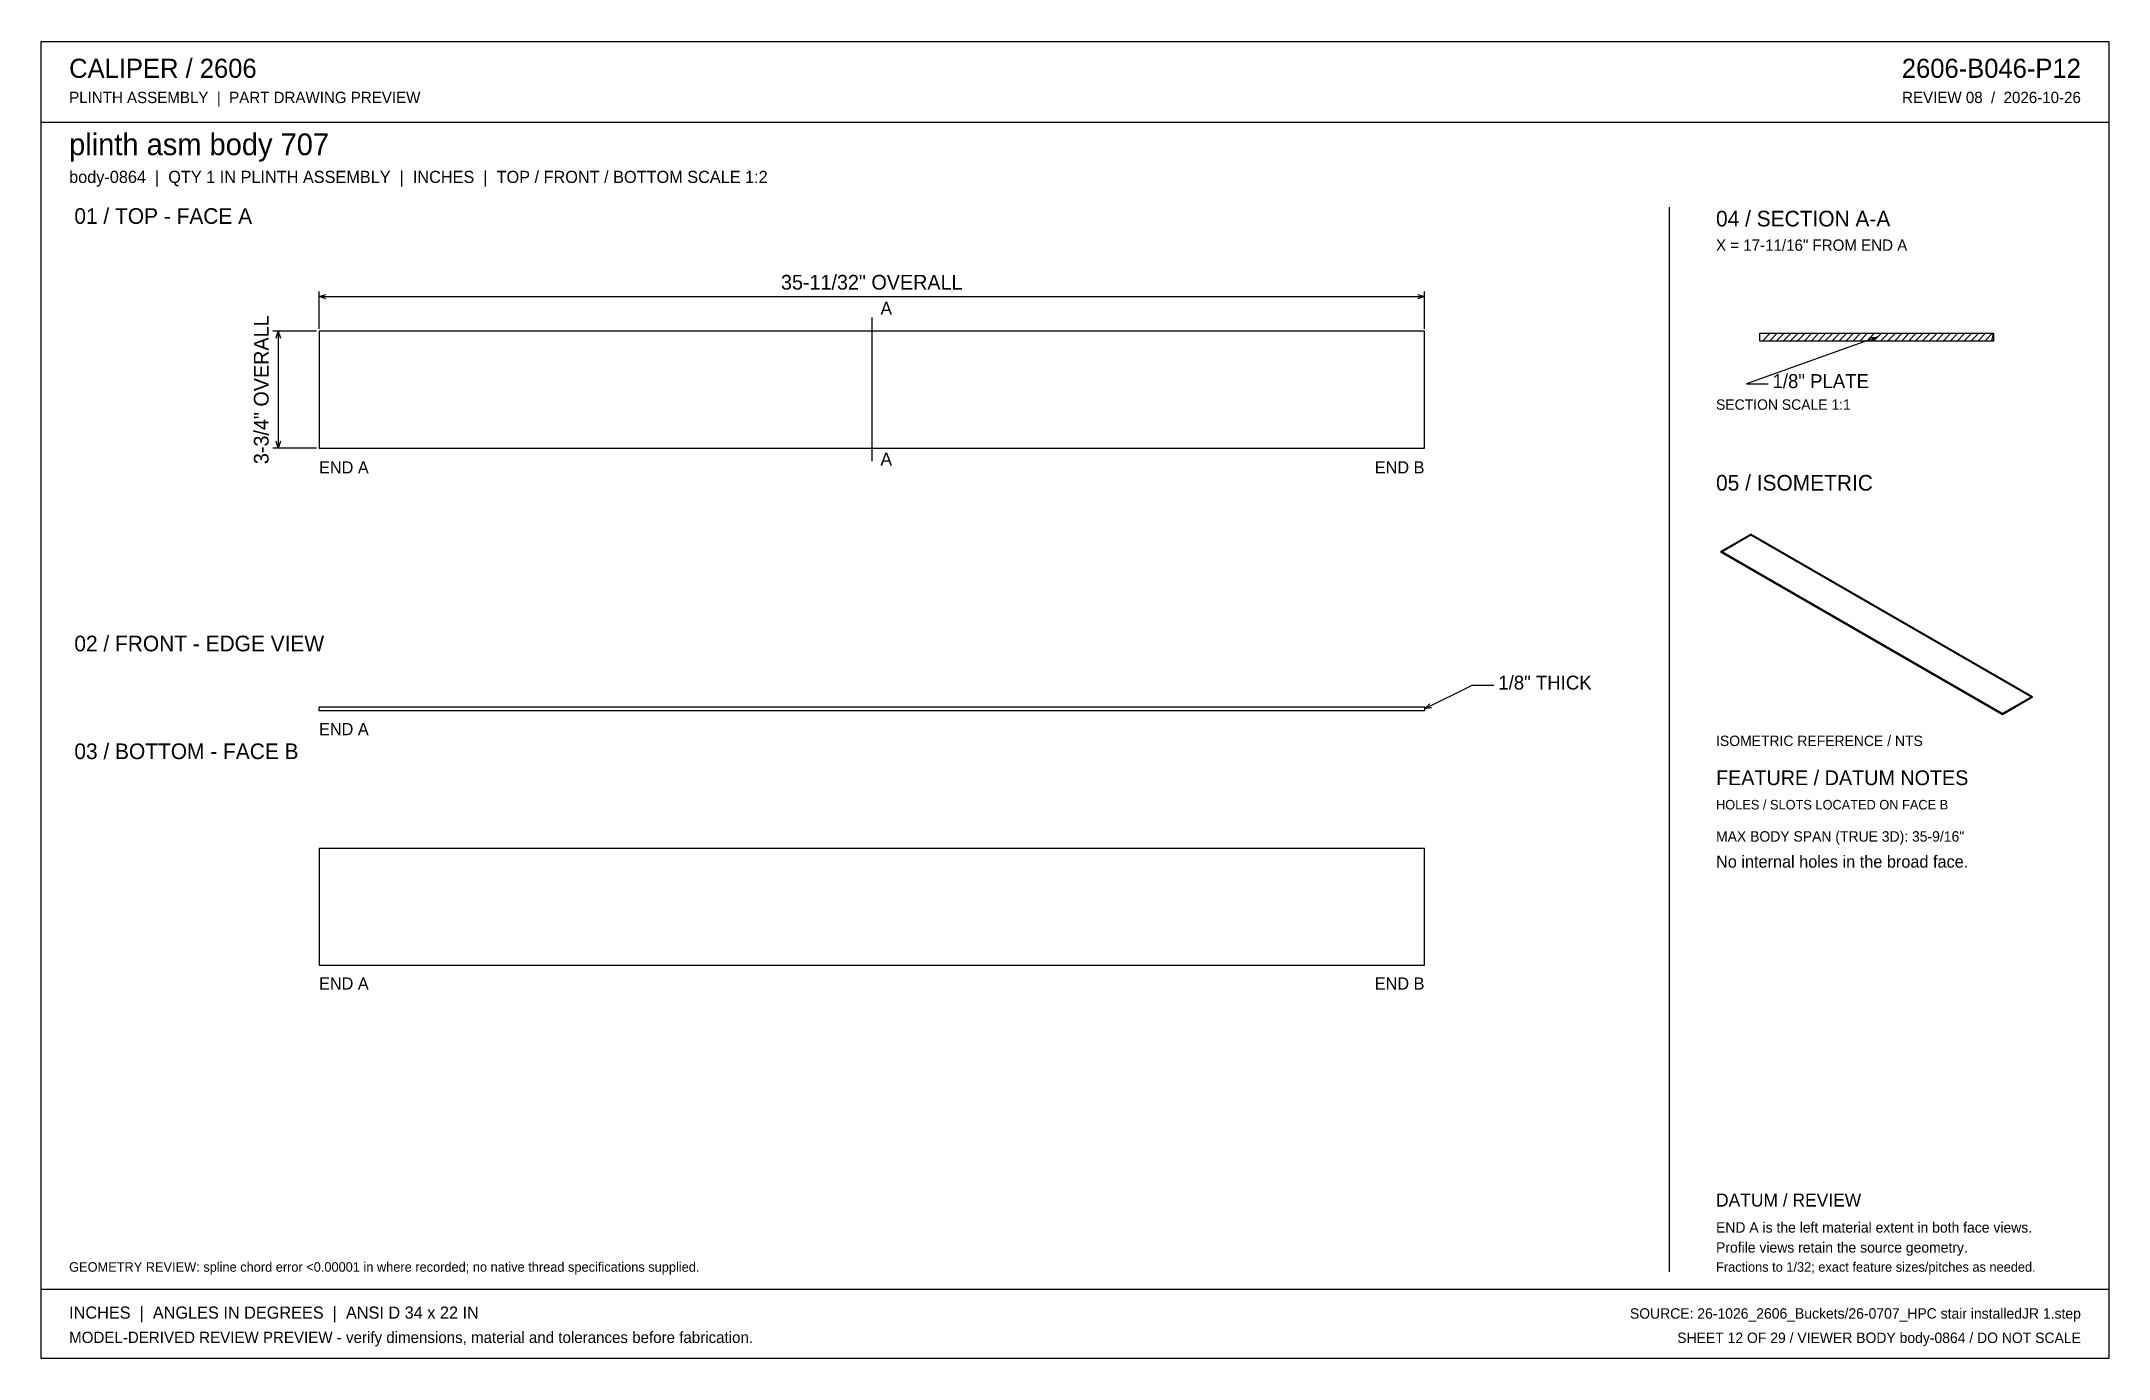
# Model space of a CAD drawing. Header units: inches. Extents: x 0.9 to 67.1, y 0.9 to 43.1.
import ezdxf
from ezdxf.enums import TextEntityAlignment as Align

# ---------------------------------------------------------------- set-up
doc = ezdxf.new("R2010")
doc.units = ezdxf.units.IN
doc.header["$MEASUREMENT"] = 0

msp = doc.modelspace()

# ---------------------------------------------------------------- linework, layer by layer
at = {"layer": 'ANNOTATION'}
for p, q in [((9.824, 33.869), (9.824, 35.064)), ((45.176, 33.869), (45.176, 35.064)), ((9.824, 34.897), (10.046, 34.967)), ((9.824, 34.897), (45.176, 34.897)), ((10.046, 34.828), (9.824, 34.897)), ((44.954, 34.967), (45.176, 34.897)), ((45.176, 34.897), (44.954, 34.828)), ((9.741, 33.786), (8.352, 33.786)), ((8.449, 33.564), (8.518, 33.786)), ((8.518, 33.786), (8.518, 30.047)), ((8.518, 33.786), (8.588, 33.564)), ((27.5, 34.23), (27.5, 29.631)), ((59.639, 33.597), (55.472, 32.111)), ((59.406, 33.588), (59.639, 33.597)), ((59.639, 33.597), (59.453, 33.457)), ((55.472, 32.111), (56.167, 32.111)), ((9.741, 30.047), (8.352, 30.047)), ((8.518, 30.047), (8.449, 30.27)), ((8.588, 30.27), (8.518, 30.047)), ((45.176, 21.715), (46.704, 22.472)), ((45.176, 21.715), (45.344, 21.876)), ((46.704, 22.472), (47.398, 22.472)), ((45.406, 21.752), (45.176, 21.715))]:
    msp.add_line(p, q, dxfattribs=at)
at = {"layer": 'OUTLINE'}
for p, q in [((0.944, 43.056), (67.056, 43.056)), ((0.944, 0.944), (0.944, 43.056)), ((67.056, 43.056), (67.056, 0.944)), ((0.944, 40.472), (67.056, 40.472)), ((53, 37.75), (53, 3.722)), ((45.176, 33.786), (9.824, 33.786)), ((9.824, 33.786), (9.824, 30.047)), ((45.176, 30.047), (45.176, 33.786)), ((55.9, 33.722), (63.378, 33.722)), ((55.9, 33.472), (55.9, 33.722)), ((55.984, 33.472), (56.234, 33.722)), ((56.206, 33.472), (56.456, 33.722)), ((56.428, 33.472), (56.678, 33.722)), ((56.65, 33.472), (56.9, 33.722)), ((56.872, 33.472), (57.122, 33.722)), ((57.095, 33.472), (57.345, 33.722)), ((57.317, 33.472), (57.567, 33.722)), ((57.539, 33.472), (57.789, 33.722)), ((57.761, 33.472), (58.011, 33.722)), ((57.984, 33.472), (58.234, 33.722)), ((58.206, 33.472), (58.456, 33.722)), ((58.428, 33.472), (58.678, 33.722)), ((58.65, 33.472), (58.9, 33.722)), ((58.872, 33.472), (59.122, 33.722)), ((59.095, 33.472), (59.345, 33.722)), ((59.317, 33.472), (59.567, 33.722)), ((59.539, 33.472), (59.789, 33.722)), ((59.761, 33.472), (60.011, 33.722)), ((59.984, 33.472), (60.234, 33.722)), ((60.206, 33.472), (60.456, 33.722)), ((60.428, 33.472), (60.678, 33.722)), ((60.65, 33.472), (60.9, 33.722)), ((60.872, 33.472), (61.122, 33.722)), ((61.095, 33.472), (61.345, 33.722)), ((61.317, 33.472), (61.567, 33.722)), ((61.539, 33.472), (61.789, 33.722)), ((61.761, 33.472), (62.011, 33.722)), ((61.984, 33.472), (62.234, 33.722)), ((62.206, 33.472), (62.456, 33.722)), ((62.428, 33.472), (62.678, 33.722)), ((62.65, 33.472), (62.9, 33.722)), ((62.872, 33.472), (63.122, 33.722)), ((63.095, 33.472), (63.345, 33.722)), ((63.317, 33.472), (63.378, 33.722)), ((63.378, 33.722), (63.378, 33.472)), ((63.378, 33.472), (55.9, 33.472)), ((9.824, 30.047), (45.176, 30.047)), ((54.667, 26.757), (55.618, 27.306)), ((55.618, 27.269), (54.667, 26.72)), ((64.611, 22.113), (55.618, 27.306)), ((55.618, 27.306), (55.618, 27.269)), ((64.611, 22.077), (55.618, 27.269)), ((63.66, 21.564), (54.667, 26.757)), ((54.667, 26.72), (54.667, 26.757)), ((63.66, 21.528), (54.667, 26.72)), ((64.611, 22.113), (63.66, 21.564)), ((64.611, 22.077), (63.66, 21.528)), ((64.611, 22.113), (64.611, 22.077)), ((9.824, 21.778), (45.176, 21.778)), ((9.824, 21.653), (9.824, 21.778)), ((45.176, 21.653), (9.824, 21.653)), ((45.176, 21.778), (45.176, 21.653)), ((63.66, 21.528), (63.66, 21.564)), ((45.176, 17.258), (9.824, 17.258)), ((9.824, 17.258), (9.824, 13.52)), ((45.176, 13.52), (45.176, 17.258)), ((9.824, 13.52), (45.176, 13.52)), ((0.944, 3.167), (67.056, 3.167)), ((67.056, 0.944), (0.944, 0.944))]:
    msp.add_line(p, q, dxfattribs=at)

# ---------------------------------------------------------------- texts
at = {"layer": 'ANNOTATION'}
for s, height, p in [('CALIPER / 2606', 0.61111, (1.833, 41.889)), ('PLINTH ASSEMBLY  |  PART DRAWING PREVIEW', 0.36111, (1.833, 41.083)), ('plinth asm body 707', 0.69444, (1.833, 39.417)), ('body-0864  |  QTY 1 IN PLINTH ASSEMBLY  |  INCHES  |  TOP / FRONT / BOTTOM SCALE 1:2', 0.38889, (1.833, 38.528)), ('01 / TOP - FACE A', 0.5, (2, 37.222)), ('04 / SECTION A-A', 0.5, (54.5, 37.139)), ('X = 17-11/16" FROM END A', 0.36111, (54.5, 36.361)), ('A', 0.417, (27.778, 34.314)), ('1/8" PLATE', 0.4444, (56.306, 31.972)), ('SECTION SCALE 1:1', 0.33333, (54.5, 31.278)), ('A', 0.417, (27.778, 29.492)), ('END A', 0.3889, (9.824, 29.242)), ('05 / ISOMETRIC', 0.5, (54.5, 28.694)), ('02 / FRONT - EDGE VIEW', 0.5, (2, 23.556)), ('1/8" THICK', 0.4444, (47.537, 22.333)), ('END A', 0.3889, (9.824, 20.875)), ('03 / BOTTOM - FACE B', 0.5, (2, 20.111)), ('ISOMETRIC REFERENCE / NTS', 0.33333, (54.5, 20.528)), ('FEATURE / DATUM NOTES', 0.47222, (54.5, 19.278)), ('HOLES / SLOTS LOCATED ON FACE B', 0.30556, (54.5, 18.5)), ('MAX BODY SPAN (TRUE 3D): 35-9/16"', 0.33333, (54.5, 17.472)), ('No internal holes in the broad face.', 0.38889, (54.5, 16.639)), ('END A', 0.3889, (9.824, 12.742)), ('DATUM / REVIEW', 0.41667, (54.5, 5.806)), ('END A is the left material extent in both face views.', 0.33333, (54.5, 4.972)), ('Profile views retain the source geometry.', 0.33333, (54.5, 4.333)), ('GEOMETRY REVIEW: spline chord error <0.00001 in where recorded; no native thread specifications supplied.', 0.305556, (1.833, 3.722)), ('Fractions to 1/32; exact feature sizes/pitches as needed.', 0.30556, (54.5, 3.722)), ('INCHES  |  ANGLES IN DEGREES  |  ANSI D 34 x 22 IN', 0.38889, (1.833, 2.222)), ('MODEL-DERIVED REVIEW PREVIEW - verify dimensions, material and tolerances before fabrication.', 0.36111, (1.833, 1.444))]:
    msp.add_text(s, height=height, dxfattribs=at).set_placement(p)
for s, height, p in [('2606-B046-P12', 0.61111, (66.167, 41.889)), ('REVIEW 08  /  2026-10-26', 0.36111, (66.167, 41.083)), ('END B', 0.3889, (45.176, 29.242)), ('END B', 0.3889, (45.176, 12.742)), ('SOURCE: 26-1026_2606_Buckets/26-0707_HPC stair installedJR 1.step', 0.33333, (66.167, 2.222)), ('SHEET 12 OF 29 / VIEWER BODY body-0864 / DO NOT SCALE', 0.33333, (66.167, 1.444))]:
    msp.add_text(s, height=height, dxfattribs=at).set_placement(p, align=Align.RIGHT)
msp.add_text('35-11/32" OVERALL', height=0.47222, dxfattribs=at).set_placement((27.5, 35.119), align=Align.CENTER)
msp.add_text('3-3/4" OVERALL', height=0.47222, rotation=90, dxfattribs=at).set_placement((8.213, 31.917), align=Align.CENTER)

doc.saveas('drawing.dxf')
